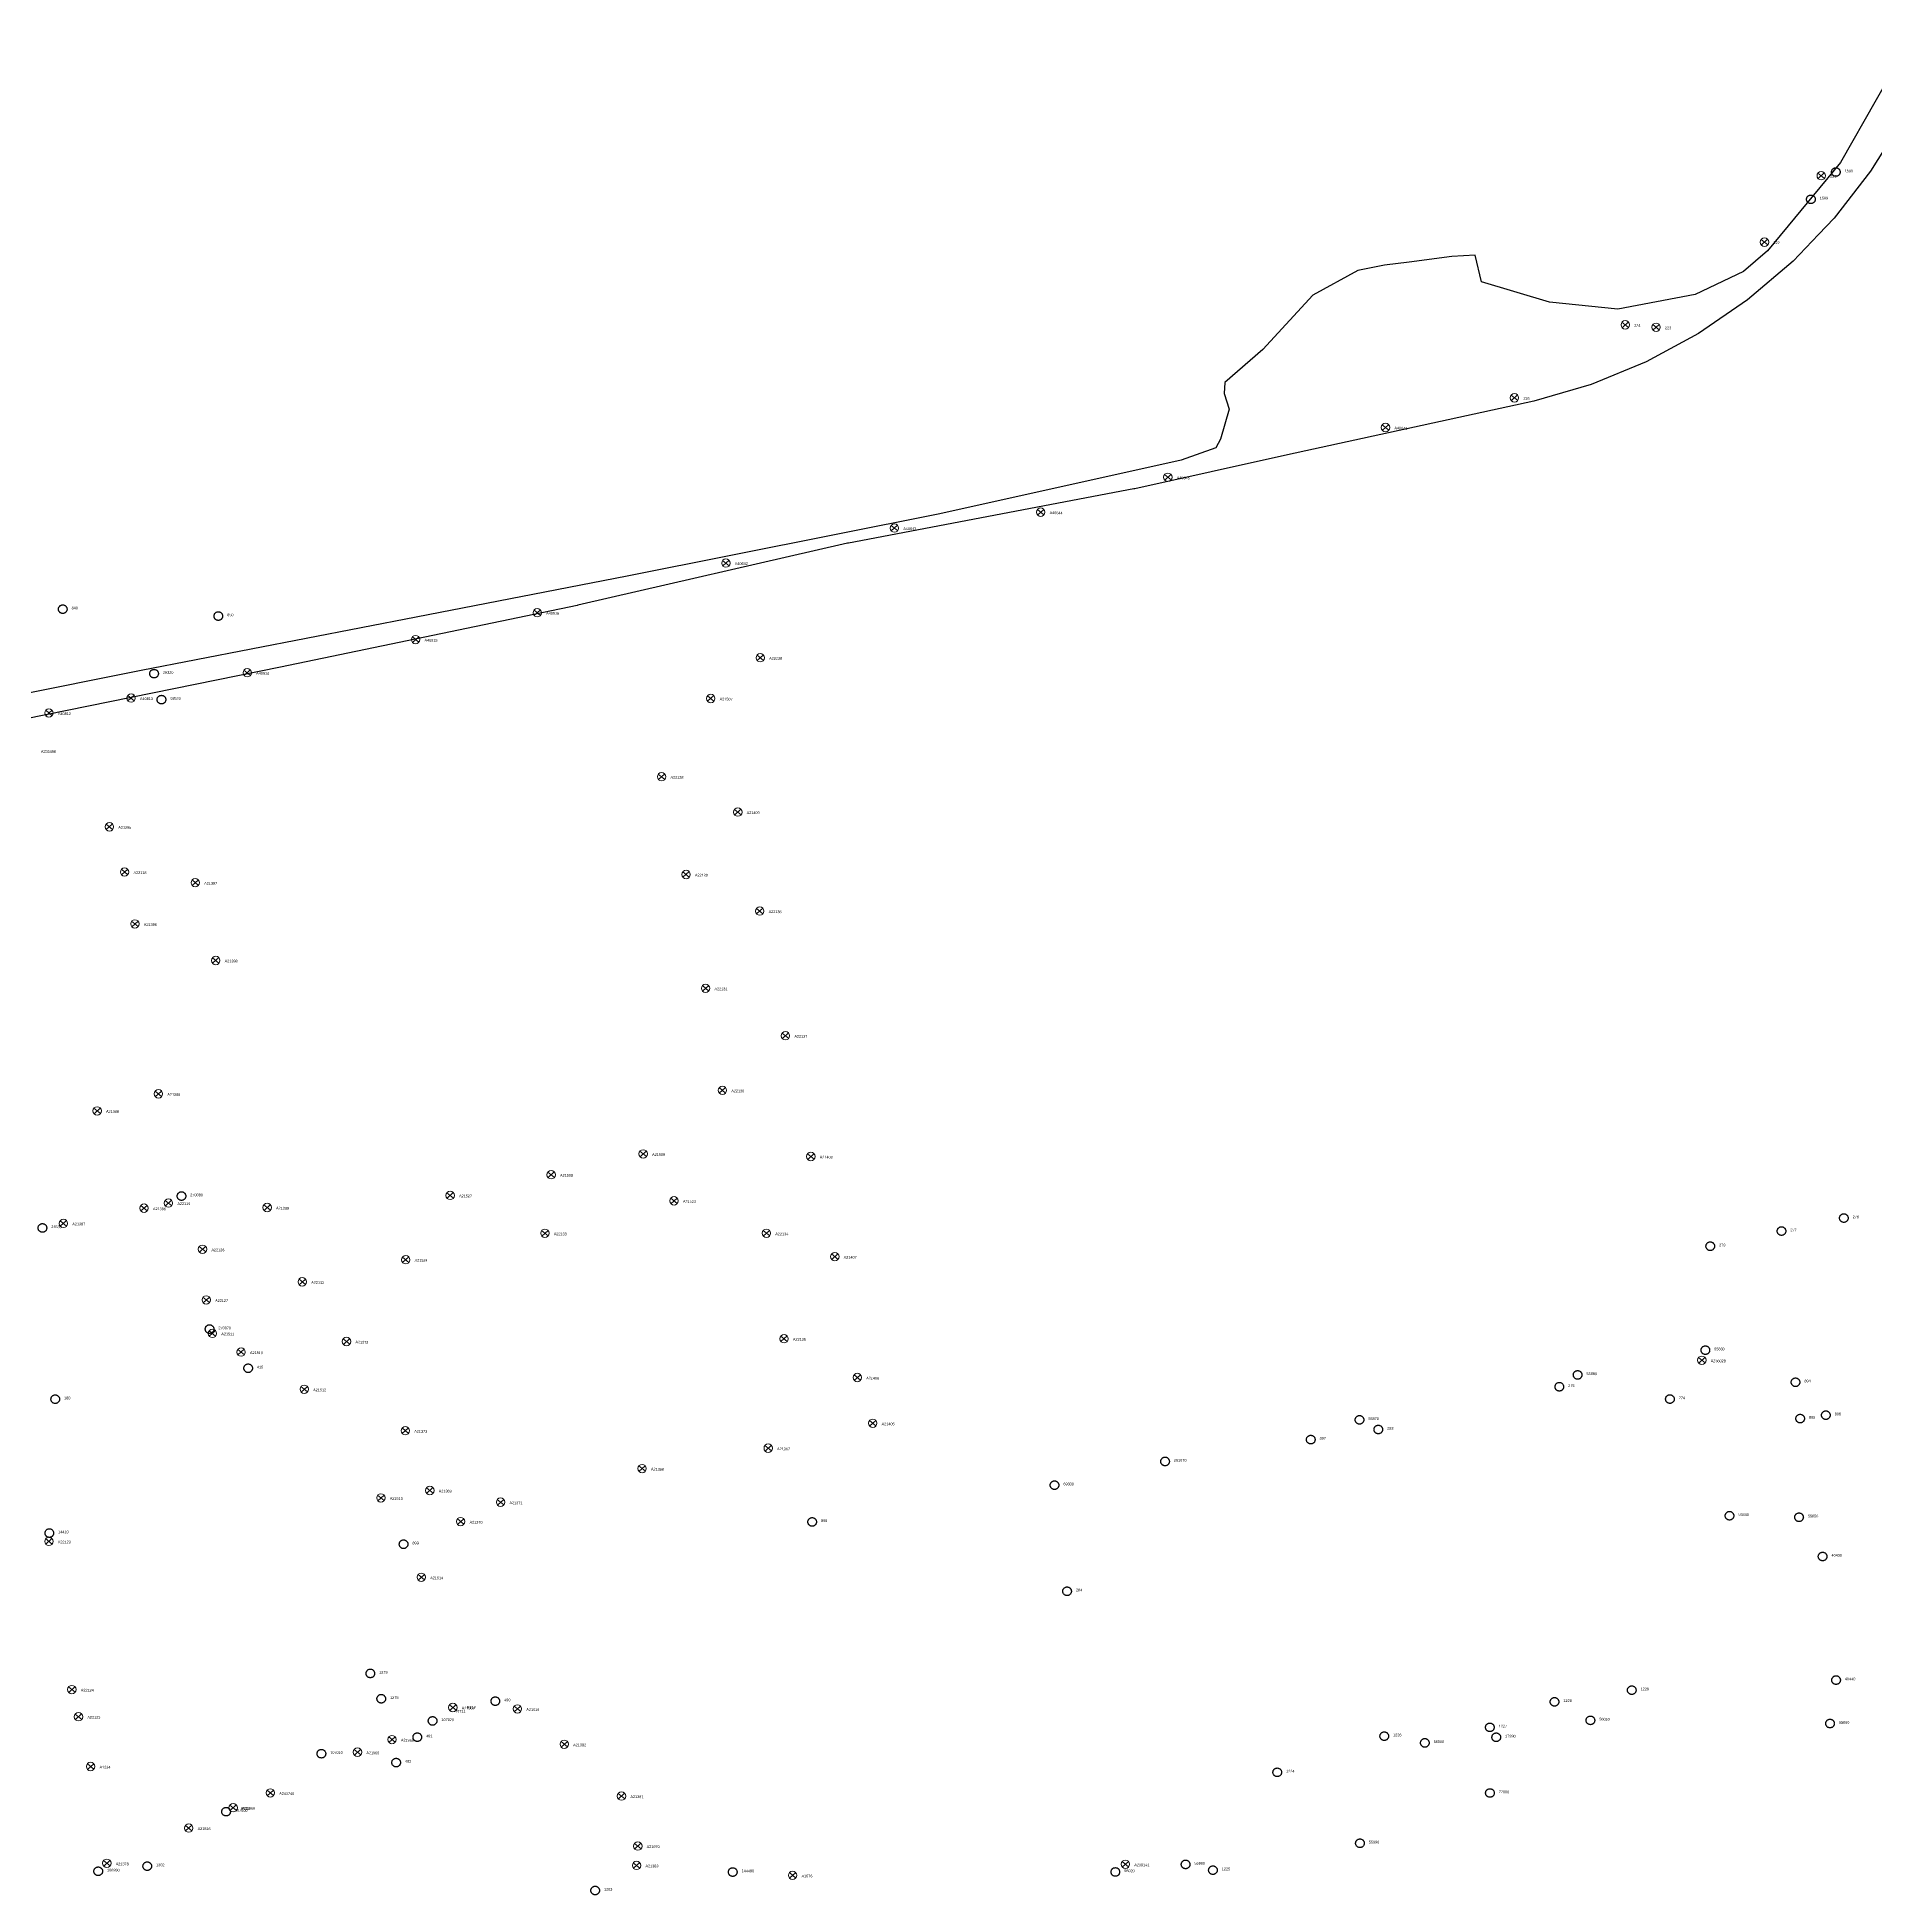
# Model space of a CAD drawing. Header units: millimetres. Extents: x 676447 to 689606, y 7455628 to 7463967.
# Drawn here: x 682113.3 to 682592.5, y 7457566.9 to 7458051 of the extents above; entities that cross this region are included whole.
import ezdxf

# ---------------------------------------------------------------- set-up
doc = ezdxf.new("R2010")
doc.units = ezdxf.units.MM
doc.header["$LTSCALE"] = 0.1
doc.header["$MEASUREMENT"] = 0
doc.linetypes.add('PHANTOM2', pattern=[1.25, 0.625, -0.125, 0.125, -0.125, 0.125, -0.125])
doc.layers.add('10.4-Postes', color=1, linetype='Continuous', lineweight=0)
for name, color, linetype in [('Caixas Subterrâneas', 5, 'Continuous'), ('LEGENDAS_INFRAESTRUTURAS', 7, 'Continuous'), ('MUB_MEIOFIO', 7, 'Continuous'), ('MUB_QUADRAS', 7, 'Continuous'), ('NOS_DE_INFRAESTRUTURA', 7, 'Continuous')]:
    doc.layers.add(name, color=color, linetype=linetype)
doc.styles.get("Standard").update_dxf_attribs({"font": 'arial.ttf'})

# ---------------------------------------------------------------- blocks, each defined once
blk = doc.blocks.new('MHMZ')
at = {"linetype": 'PHANTOM2'}
blk.add_circle((0, 0), 0.0000101, dxfattribs=at)
blk = doc.blocks.new('PTPT')
at = {"layer": '10.4-Postes', "color": 1, "linetype": 'PHANTOM2'}
for points in [[(-0.0000079, 0.0000104), (0.0000075, -0.000002)], [(0.000007, 0.0000109), (-0.0000074, -0.0000025)]]:
    blk.add_lwpolyline(points, dxfattribs=at)
at = {"layer": '10.4-Postes', "color": 1}
blk.add_circle((-0.0000002, 0.0000042), 0.00000987, dxfattribs=at)

msp = doc.modelspace()

# ---------------------------------------------------------------- linework, layer by layer
at = {"layer": 'MUB_MEIOFIO', "linetype": 'Continuous'}
msp.add_lwpolyline([(682596.84, 7458025.16), (682591.07, 7458016.11), (682581.59, 7458003.82), (682577.53, 7457999.56), (682570.89, 7457992.59), (682559.07, 7457982.54), (682546.27, 7457973.78), (682532.61, 7457966.4), (682518.27, 7457960.5), (682503.38, 7457956.12), (682439.18, 7457942.17), (682399.32, 7457933.33), (682399.14, 7457933.29), (682324.71, 7457919.16), (682324.49, 7457919.11), (682254.19, 7457902.96), (682253.98, 7457902.91), (682176.74, 7457886.81), (682042.74, 7457859.62)], dxfattribs=at)
at = {"layer": 'MUB_QUADRAS', "linetype": 'Continuous'}
msp.add_lwpolyline([(682601.82, 7458051), (682583.3, 7458018.37), (682564.26, 7457995.33), (682557.98, 7457989.97), (682545.35, 7457983.94), (682525.21, 7457980.1), (682507.45, 7457981.92), (682489.69, 7457987.23), (682488.05, 7457994.18), (682482.01, 7457993.81), (682470.84, 7457992.35), (682464.43, 7457991.62), (682457.47, 7457990.16), (682445.76, 7457983.76), (682432.69, 7457969.63), (682422.81, 7457961.03), (682422.63, 7457958.1), (682423.91, 7457954.08), (682421.71, 7457946.21), (682420.43, 7457944.01), (682411.46, 7457940.73), (682348.58, 7457926.79), (682267.05, 7457910.5), (682212.05, 7457899.89), (682140.38, 7457885.99), (682071.86, 7457872.25)], dxfattribs=at)

# ---------------------------------------------------------------- block references
at = {"layer": 'Caixas Subterrâneas', "color": 40}
for p, xscale, yscale, zscale, rotation in [((682582.06, 7458015.85), 111319.4907932736, 111319.4907932736, 111319.4907932736, 359.3045660311549), ((682575.55, 7458008.74), 111319.4907932736, 111319.4907932736, 111319.4907932736, 359.3045886544539), ((682119.95, 7457901.94), 111319.4907932736, 111319.4907932736, 111319.4907932736, 359.3062904198469), ((682160.5, 7457900.14), 111319.4907932736, 111319.4907932736, 111319.4907932736, 359.3061355092463), ((682143.75, 7457885.13), 111319.4907932735, 111319.4907932735, 111319.4907932735, 359.3061947093924), ((682145.68, 7457878.36), 111319.4907932736, 111319.4907932736, 111319.4907932736, 359.306185295859), ((682150.9, 7457748.99), 111319.4907932736, 111319.4907932736, 111319.4907932736, 359.3061261138162), ((682584.13, 7457743.26), 111319.4907932736, 111319.4907932736, 111319.4907932736, 359.3044750978963), ((682114.66, 7457740.68), 111319.4907932736, 111319.4907932736, 111319.4907932736, 359.3062615207084), ((682567.9, 7457739.87), 111319.4907932736, 111319.4907932736, 111319.4907932736, 359.3045358382331), ((682549.33, 7457735.92), 111319.4907932736, 111319.4907932736, 111319.4907932736, 359.3046053315311), ((682158.22, 7457714.33), 111319.4907932735, 111319.4907932735, 111319.4907932735, 359.3060877038501), ((682548.05, 7457708.84), 111319.4907932736, 111319.4907932736, 111319.4907932736, 359.3046019541061), ((682168.27, 7457704.12), 111319.4907932736, 111319.4907932736, 111319.4907932736, 359.3060463158288), ((682514.76, 7457702.38), 111319.4907932736, 111319.4907932736, 111319.4907932736, 359.304726732494), ((682509.99, 7457699.3), 111319.4907932736, 111319.4907932736, 111319.4907932736, 359.3047439311912), ((682571.55, 7457700.47), 111319.4907932736, 111319.4907932736, 111319.4907932736, 359.3045099438883), ((682118, 7457696.05), 111319.4907932736, 111319.4907932736, 111319.4907932736, 359.3062352393483), ((682538.81, 7457696.09), 111319.4907932736, 111319.4907932736, 111319.4907932736, 359.3046332643116), ((682457.91, 7457690.67), 111319.4907932735, 111319.4907932735, 111319.4907932735, 359.3049395628237), ((682462.81, 7457688.16), 111319.4907932736, 111319.4907932736, 111319.4907932736, 359.3049201590206), ((682572.75, 7457691), 111319.4907932736, 111319.4907932736, 111319.4907932736, 359.3045024685703), ((682579.44, 7457691.89), 111319.4907932736, 111319.4907932736, 111319.4907932736, 359.3044772932005), ((682445.21, 7457685.52), 111319.4907932735, 111319.4907932735, 111319.4907932735, 359.3049863677669), ((682407.24, 7457679.83), 111319.4907932736, 111319.4907932736, 111319.4907932736, 359.305129190626), ((682378.42, 7457673.65), 111319.4907932736, 111319.4907932736, 111319.4907932736, 359.305237001534), ((682315.27, 7457664.07), 111319.4907932736, 111319.4907932736, 111319.4907932736, 359.3054745085524), ((682554.34, 7457665.68), 111319.4907932735, 111319.4907932735, 111319.4907932735, 359.3045648612758), ((682572.46, 7457665.29), 111319.4907932736, 111319.4907932736, 111319.4907932736, 359.3044957497315), ((682116.46, 7457661.17), 111319.4907932736, 111319.4907932736, 111319.4907932736, 359.306230495946), ((682208.78, 7457658.26), 111319.4907932736, 111319.4907932736, 111319.4907932736, 359.3058781661809), ((682578.61, 7457655.07), 111319.4907932736, 111319.4907932736, 111319.4907932736, 359.3044692422544), ((682381.7, 7457646), 111319.4907932736, 111319.4907932736, 111319.4907932736, 359.3052160995812), ((682200.12, 7457624.59), 111319.4907932736, 111319.4907932736, 111319.4907932736, 359.3059009023165), ((682528.87, 7457620.23), 111319.4907932736, 111319.4907932736, 111319.4907932736, 359.3046479727283), ((682582.11, 7457622.85), 111319.4907932736, 111319.4907932736, 111319.4907932736, 359.3044460836851), ((682202.97, 7457617.99), 111319.4907932735, 111319.4907932735, 111319.4907932735, 359.3058880437212), ((682232.69, 7457617.36), 111319.4907932736, 111319.4907932736, 111319.4907932736, 359.3057746819133), ((682508.74, 7457617.18), 111319.4907932735, 111319.4907932735, 111319.4907932735, 359.3047236908524), ((682216.34, 7457612.22), 111319.4907932736, 111319.4907932736, 111319.4907932736, 359.305835387066), ((682491.88, 7457610.54), 111319.4907932736, 111319.4907932736, 111319.4907932736, 359.3047858556833), ((682518.09, 7457612.36), 111319.4907932736, 111319.4907932736, 111319.4907932736, 359.3046866151777), ((682580.54, 7457611.53), 111319.4907932736, 111319.4907932736, 111319.4907932736, 359.3044486166726), ((682212.36, 7457607.97), 111319.4907932736, 111319.4907932736, 111319.4907932736, 359.3058492471452), ((682464.37, 7457608.24), 111319.4907932736, 111319.4907932736, 111319.4907932736, 359.3048898938748), ((682474.93, 7457606.49), 111319.4907932736, 111319.4907932736, 111319.4907932736, 359.3048491584294), ((682493.55, 7457607.95), 111319.4907932735, 111319.4907932735, 111319.4907932735, 359.3047787030855), ((682187.36, 7457603.67), 111319.4907932735, 111319.4907932735, 111319.4907932735, 359.3059431300902), ((682206.84, 7457601.35), 111319.4907932736, 111319.4907932736, 111319.4907932736, 359.3058682436092), ((682436.48, 7457598.82), 111319.4907932735, 111319.4907932735, 111319.4907932735, 359.3049932174954), ((682491.91, 7457593.43), 111319.4907932736, 111319.4907932736, 111319.4907932736, 359.3047805118973), ((682162.52, 7457588.56), 111319.4907932736, 111319.4907932736, 111319.4907932736, 359.306033080034), ((682458.03, 7457580.33), 111319.4907932736, 111319.4907932736, 111319.4907932736, 359.3049055138191), ((682129.2, 7457573.03), 111319.4907932736, 111319.4907932736, 111319.4907932736, 359.3061552245413), ((682141.98, 7457574.37), 111319.4907932735, 111319.4907932735, 111319.4907932735, 280.3061069766497), ((682294.56, 7457572.83), 111319.4907932735, 111319.4907932735, 111319.4907932735, 359.3055256049013), ((682394.28, 7457572.85), 111319.4907932736, 111319.4907932736, 111319.4907932736, 359.3051459681273), ((682412.59, 7457574.82), 111319.4907932736, 111319.4907932736, 111319.4907932736, 359.3050768547787), ((682419.71, 7457573.32), 111319.4907932736, 111319.4907932736, 111319.4907932736, 359.3050492739079), ((682258.71, 7457568.03), 111319.4907932736, 111319.4907932736, 111319.4907932736, 359.3056606324151)]:
    msp.add_blockref('MHMZ', p, dxfattribs=dict(at, xscale=xscale, yscale=yscale, zscale=zscale, rotation=rotation))
at = {"layer": 'NOS_DE_INFRAESTRUTURA', "color": 1}
for p, xscale, yscale, zscale, rotation in [((682578.26, 7458014.43), 111319.4907932736, 111319.4907932736, 111319.4907932736, 359.3045800595227), ((682563.49, 7457997.11), 111319.4907932736, 111319.4907932736, 111319.4907932736, 359.3046310068315), ((682527.18, 7457975.56), 111319.4907932736, 111319.4907932736, 111319.4907932736, 359.3047626420617), ((682535.22, 7457974.92), 111319.4907932736, 111319.4907932736, 111319.4907932736, 359.3047318639331), ((682498.31, 7457956.55), 111319.4907932735, 111319.4907932735, 111319.4907932735, 359.3048667629025), ((682464.71, 7457948.81), 111319.4907932736, 111319.4907932736, 111319.4907932736, 359.304992308686), ((682407.98, 7457935.85), 111319.4907932736, 111319.4907932736, 111319.4907932736, 359.3052042930243), ((682374.84, 7457926.74), 111319.4907932735, 111319.4907932735, 111319.4907932735, 359.3053276844963), ((682336.72, 7457922.6), 111319.4907932735, 111319.4907932735, 111319.4907932735, 359.3054715163999), ((682292.8, 7457913.49), 111319.4907932736, 111319.4907932736, 111319.4907932736, 359.3056359323281), ((682243.65, 7457900.53), 111319.4907932736, 111319.4907932736, 111319.4907932736, 359.3058191141818), ((682211.93, 7457893.54), 111319.4907932735, 111319.4907932735, 111319.4907932735, 359.3059377241544), ((682301.76, 7457888.81), 111319.4907932736, 111319.4907932736, 111319.4907932736, 359.3055943365693), ((682168.05, 7457884.89), 111319.4907932736, 111319.4907932736, 111319.4907932736, 359.3061021389626), ((682137.77, 7457878.31), 111319.4907932735, 111319.4907932735, 111319.4907932735, 359.3062153838465), ((682288.85, 7457878.19), 111319.4907932736, 111319.4907932736, 111319.4907932736, 359.305640238497), ((682116.38, 7457874.41), 111319.4907932736, 111319.4907932736, 111319.4907932736, 359.3062956186326), ((682276.04, 7457857.81), 111319.4907932736, 111319.4907932736, 111319.4907932736, 359.3056828067745), ((682295.9, 7457848.6), 111319.4907932736, 111319.4907932736, 111319.4907932736, 359.3056044029466), ((682132.13, 7457844.75), 111319.4907932736, 111319.4907932736, 111319.4907932736, 359.3062266592718), ((682136.1, 7457832.97), 111319.4907932736, 111319.4907932736, 111319.4907932736, 359.3062079603856), ((682154.51, 7457830.19), 111319.4907932736, 111319.4907932736, 111319.4907932736, 359.3061370205808), ((682282.41, 7457832.33), 111319.4907932736, 111319.4907932736, 111319.4907932736, 359.3056507919886), ((682301.61, 7457822.78), 111319.4907932736, 111319.4907932736, 111319.4907932736, 359.3055748206369), ((682138.78, 7457819.43), 111319.4907932736, 111319.4907932736, 111319.4907932736, 359.3061936593232), ((682159.84, 7457809.92), 111319.4907932736, 111319.4907932736, 111319.4907932736, 359.3061105821799), ((682287.51, 7457802.66), 111319.4907932736, 111319.4907932736, 111319.4907932736, 359.3056223565228), ((682308.32, 7457790.3), 111319.4907932736, 111319.4907932736, 111319.4907932736, 359.3055393851266), ((682144.9, 7457775.16), 111319.4907932736, 111319.4907932736, 111319.4907932736, 359.3061568896147), ((682291.88, 7457776.08), 111319.4907932736, 111319.4907932736, 111319.4907932736, 359.3055976348331), ((682128.93, 7457770.71), 111319.4907932736, 111319.4907932736, 111319.4907932736, 359.3062163364508), ((682271.25, 7457759.5), 111319.4907932736, 111319.4907932736, 111319.4907932736, 359.3056711314164), ((682314.94, 7457758.82), 111319.4907932736, 111319.4907932736, 111319.4907932736, 359.3055046080153), ((682247.26, 7457754.09), 111319.4907932735, 111319.4907932735, 111319.4907932735, 359.3057608082602), ((682141.15, 7457745.37), 111319.4907932736, 111319.4907932736, 111319.4907932736, 359.3061621137837), ((682147.52, 7457746.69), 111319.4907932736, 111319.4907932736, 111319.4907932736, 359.3061382818231), ((682173.24, 7457745.53), 111319.4907932736, 111319.4907932736, 111319.4907932736, 359.306039991329), ((682220.93, 7457748.7), 111319.4907932736, 111319.4907932736, 111319.4907932736, 359.3058594052544), ((682279.28, 7457747.27), 111319.4907932736, 111319.4907932736, 111319.4907932736, 359.3056368463002), ((682120.14, 7457741.39), 111319.4907932736, 111319.4907932736, 111319.4907932736, 359.3062408874565), ((682245.63, 7457738.82), 111319.4907932735, 111319.4907932735, 111319.4907932735, 359.3057623617959), ((682303.36, 7457738.83), 111319.4907932736, 111319.4907932736, 111319.4907932736, 359.3055425879633), ((682156.4, 7457734.65), 111319.4907932736, 111319.4907932736, 111319.4907932736, 359.3061007990415), ((682209.36, 7457731.94), 111319.4907932736, 111319.4907932736, 111319.4907932736, 359.3058983536491), ((682321.18, 7457732.73), 111319.4907932735, 111319.4907932735, 111319.4907932735, 359.3054729127315), ((682182.4, 7457726.16), 111319.4907932736, 111319.4907932736, 111319.4907932736, 359.3059992471303), ((682157.37, 7457721.46), 111319.4907932736, 111319.4907932736, 111319.4907932736, 359.3060930940168), ((682158.97, 7457712.74), 111319.4907932735, 111319.4907932735, 111319.4907932735, 359.3060843458796), ((682307.95, 7457711.34), 111319.4907932736, 111319.4907932736, 111319.4907932736, 359.3055167816559), ((682166.45, 7457707.86), 111319.4907932735, 111319.4907932735, 111319.4907932735, 359.3060543901016), ((682193.92, 7457710.61), 111319.4907932736, 111319.4907932736, 111319.4907932736, 359.3059506536408), ((682547.14, 7457705.74), 111319.4907932736, 111319.4907932736, 111319.4907932736, 359.3046044761658), ((682182.91, 7457698.18), 111319.4907932736, 111319.4907932736, 111319.4907932736, 359.305988784161), ((682327.06, 7457701.23), 111319.4907932736, 111319.4907932736, 111319.4907932736, 359.3054409244614), ((682209.26, 7457687.38), 111319.4907932736, 111319.4907932736, 111319.4907932736, 359.3058851907135), ((682331.07, 7457689.31), 111319.4907932735, 111319.4907932735, 111319.4907932735, 359.3054220431127), ((682303.83, 7457682.82), 111319.4907932736, 111319.4907932736, 111319.4907932736, 359.305523779254), ((682270.96, 7457677.51), 111319.4907932735, 111319.4907932735, 111319.4907932735, 359.3056472994712), ((682202.89, 7457669.86), 111319.4907932736, 111319.4907932736, 111319.4907932736, 359.3059041096514), ((682215.64, 7457671.8), 111319.4907932735, 111319.4907932735, 111319.4907932735, 359.3058561641143), ((682234.08, 7457668.74), 111319.4907932736, 111319.4907932736, 111319.4907932736, 359.305785035372), ((682223.67, 7457663.69), 111319.4907932736, 111319.4907932736, 111319.4907932736, 359.3058231309044), ((682116.36, 7457658.54), 111319.4907932736, 111319.4907932736, 111319.4907932736, 359.3062300837897), ((682213.42, 7457649.19), 111319.4907932736, 111319.4907932736, 111319.4907932736, 359.3058577401178), ((682122.35, 7457619.92), 111319.4907932735, 111319.4907932735, 111319.4907932735, 359.3061955495734), ((682221.63, 7457615.23), 111319.4907932736, 111319.4907932736, 111319.4907932736, 359.3058161417462), ((682238.47, 7457614.87), 111319.4907932736, 111319.4907932736, 111319.4907932736, 359.3057519462237), ((682124.07, 7457612.84), 111319.4907932736, 111319.4907932736, 111319.4907932736, 359.3061868553036), ((682205.78, 7457606.88), 111319.4907932736, 111319.4907932736, 111319.4907932736, 359.3058739732379), ((682250.68, 7457605.66), 111319.4907932736, 111319.4907932736, 111319.4907932736, 359.3057026521117), ((682196.78, 7457603.59), 111319.4907932735, 111319.4907932735, 111319.4907932735, 359.3059072208533), ((682127.24, 7457599.86), 111319.4907932736, 111319.4907932736, 111319.4907932736, 359.3061708322198), ((682174.07, 7457592.98), 111319.4907932736, 111319.4907932736, 111319.4907932736, 359.3059904685309), ((682265.6, 7457592.15), 111319.4907932736, 111319.4907932736, 111319.4907932736, 359.3056417362918), ((682164.38, 7457589.12), 111319.4907932736, 111319.4907932736, 111319.4907932736, 359.3060261809133), ((682152.8, 7457583.82), 111319.4907932736, 111319.4907932736, 111319.4907932736, 359.3060686515859), ((682269.84, 7457579.14), 111319.4907932735, 111319.4907932735, 111319.4907932735, 359.3056216381093), ((682131.47, 7457574.66), 111319.4907932735, 111319.4907932735, 111319.4907932735, 359.3061470570422), ((682269.52, 7457574.1), 111319.4907932736, 111319.4907932736, 111319.4907932736, 359.3056213093772), ((682310.19, 7457571.51), 111319.4907932735, 111319.4907932735, 111319.4907932735, 359.3054656769968), ((682396.92, 7457574.39), 111319.4907932736, 111319.4907932736, 111319.4907932736, 359.3051363757158)]:
    msp.add_blockref('PTPT', p, dxfattribs=dict(at, xscale=xscale, yscale=yscale, zscale=zscale, rotation=rotation))

# ---------------------------------------------------------------- texts
at = {"layer": 'LEGENDAS_INFRAESTRUTURAS', "color": 1}
for s, rotation, p in [('221', 359.3046, (682580.57, 7458014.4)), ('222', 359.3046, (682565.8, 7457997.08)), ('224', 359.3048, (682529.49, 7457975.53)), ('223', 359.3047, (682537.53, 7457974.89)), ('225', 359.3049, (682500.62, 7457956.52)), ('A40641', 359.305, (682467.02, 7457948.78)), ('A40645', 359.3052, (682410.29, 7457935.82)), ('A40644', 359.3053, (682377.15, 7457926.71)), ('A40643', 359.3055, (682339.03, 7457922.57)), ('A40642', 359.3056, (682295.11, 7457913.47)), ('A40816', 359.3058, (682245.95, 7457900.5)), ('A40815', 359.3059, (682214.24, 7457893.51)), ('A22138', 359.3056, (682304.07, 7457888.78)), ('A40814', 359.3061, (682170.36, 7457884.87)), ('A40813', 359.3062, (682140.08, 7457878.28)), ('A21507', 359.3056, (682291.16, 7457878.16)), ('A40812', 359.3063, (682118.69, 7457874.38)), ('A235496', 359.3063, (682114.26, 7457864.5)), ('A22128', 359.3057, (682278.35, 7457857.78)), ('A21409', 359.3056, (682298.21, 7457848.57)), ('A21395', 359.3062, (682134.44, 7457844.72)), ('A22118', 359.3062, (682138.41, 7457832.94)), ('A21397', 359.3061, (682156.82, 7457830.16)), ('A22129', 359.3056, (682284.72, 7457832.3)), ('A21396', 359.3062, (682141.09, 7457819.4)), ('A22136', 359.3056, (682303.92, 7457822.75)), ('A21398', 359.3061, (682162.15, 7457809.9)), ('A22131', 359.3056, (682289.82, 7457802.63)), ('A22137', 359.3055, (682310.63, 7457790.27)), ('A22130', 359.3056, (682294.19, 7457776.05)), ('A21389', 359.3062, (682131.24, 7457770.68)), ('A21388', 359.3061, (682147.21, 7457775.13)), ('A21509', 359.3057, (682273.56, 7457759.47)), ('A21408', 359.3055, (682317.25, 7457758.8)), ('A21508', 359.3058, (682249.57, 7457754.06)), ('A22119', 359.3061, (682149.83, 7457746.67)), ('A21527', 359.3059, (682223.24, 7457748.68)), ('A21523', 359.3056, (682281.59, 7457747.24)), ('A21387', 359.3062, (682122.45, 7457741.36)), ('A21386', 359.3062, (682143.46, 7457745.34)), ('A21399', 359.306, (682175.55, 7457745.5)), ('A22133', 359.3058, (682247.94, 7457738.8)), ('A22134', 359.3055, (682305.67, 7457738.8)), ('A22126', 359.3061, (682158.71, 7457734.62)), ('A21524', 359.3059, (682211.67, 7457731.92)), ('A21407', 359.3055, (682323.49, 7457732.7)), ('A22132', 359.306, (682184.71, 7457726.13)), ('A22127', 359.3061, (682159.68, 7457721.43)), ('A21511', 359.3061, (682161.28, 7457712.71)), ('A21510', 359.306, (682168.76, 7457707.83)), ('A21372', 359.3059, (682196.23, 7457710.58)), ('A22135', 359.3055, (682310.26, 7457711.32)), ('A236028', 359.3046, (682549.45, 7457705.71)), ('A21512', 359.306, (682185.22, 7457698.15)), ('A21406', 359.3054, (682329.37, 7457701.2)), ('A21405', 359.3054, (682333.38, 7457689.28)), ('A21373', 359.3059, (682211.57, 7457687.35)), ('A21367', 359.3055, (682306.14, 7457682.79)), ('A21368', 359.3056, (682273.27, 7457677.48)), ('A21513', 359.3059, (682205.2, 7457669.83)), ('A21369', 359.3058, (682217.95, 7457671.77)), ('A21371', 359.3058, (682236.39, 7457668.71)), ('A21370', 359.3058, (682225.98, 7457663.66)), ('A22123', 359.3062, (682118.67, 7457658.51)), ('A21514', 359.3058, (682215.73, 7457649.16)), ('A22124', 359.3062, (682124.66, 7457619.89)), ('RT12', 359.3058, (682225.23, 7457615.4)), ('A22125', 359.3062, (682126.38, 7457612.82)), ('RT11', 359.3058, (682222.55, 7457614.38)), ('A21967', 359.3058, (682223.94, 7457615.21)), ('A21515', 359.3057, (682240.78, 7457614.85)), ('A21966', 359.3059, (682208.09, 7457606.86)), ('A21965', 359.3059, (682199.09, 7457603.56)), ('A21382', 359.3057, (682252.99, 7457605.63)), ('A1234', 359.3062, (682129.55, 7457599.83)), ('A243740', 359.306, (682176.38, 7457592.96)), ('A21381', 359.3056, (682267.91, 7457592.12)), ('RT10', 359.306, (682166.32, 7457589.03)), ('A21968', 359.306, (682166.69, 7457589.09)), ('A21516', 359.3061, (682155.11, 7457583.79)), ('A21970', 359.3056, (682272.15, 7457579.11)), ('A21378', 359.3061, (682133.78, 7457574.63)), ('A21383', 359.3056, (682271.83, 7457574.07)), ('A239141', 359.3051, (682399.23, 7457574.36)), ('A1676', 359.3055, (682312.5, 7457571.49))]:
    msp.add_text(s, height=0.7, rotation=rotation, dxfattribs=at).set_placement(p)
at = {"layer": 'LEGENDAS_INFRAESTRUTURAS', "color": 5}
for s, rotation, p in [('1590', 359.3046, (682584.37, 7458015.82)), ('1589', 359.3046, (682577.86, 7458008.72)), ('849', 359.3063, (682122.26, 7457901.91)), ('850', 359.3061, (682162.81, 7457900.11)), ('26320', 359.3062, (682146.06, 7457885.1)), ('92520', 359.3062, (682147.99, 7457878.33)), ('270080', 359.3061, (682153.2, 7457748.96)), ('278', 359.3045, (682586.44, 7457743.23)), ('24530', 359.3063, (682116.97, 7457740.65)), ('277', 359.3045, (682570.21, 7457739.84)), ('279', 359.3046, (682551.64, 7457735.89)), ('270070', 359.3061, (682160.53, 7457714.3)), ('55830', 359.3046, (682550.36, 7457708.81)), ('415', 359.306, (682170.58, 7457704.09)), ('275', 359.3047, (682512.3, 7457699.27)), ('55880', 359.3047, (682517.07, 7457702.35)), ('894', 359.3045, (682573.86, 7457700.45)), ('180', 359.3062, (682120.31, 7457696.03)), ('274', 359.3046, (682541.12, 7457696.07)), ('55870', 359.3049, (682460.22, 7457690.64)), ('283', 359.3049, (682465.12, 7457688.14)), ('895', 359.3045, (682575.06, 7457690.97)), ('896', 359.3045, (682581.75, 7457691.86)), ('897', 359.305, (682447.52, 7457685.49)), ('281070', 359.3051, (682409.55, 7457679.8)), ('69300', 359.3052, (682380.73, 7457673.62)), ('898', 359.3055, (682317.58, 7457664.05)), ('55840', 359.3046, (682556.65, 7457665.65)), ('55850', 359.3045, (682574.77, 7457665.26)), ('14410', 359.3062, (682118.77, 7457661.14)), ('893', 359.3059, (682211.09, 7457658.23)), ('40430', 359.3045, (682580.92, 7457655.05)), ('284', 359.3052, (682384.01, 7457645.97)), ('1279', 359.3059, (682202.43, 7457624.56)), ('40440', 359.3044, (682584.42, 7457622.82)), ('1278', 359.3059, (682205.28, 7457617.96)), ('490', 359.3058, (682235, 7457617.33)), ('1228', 359.3047, (682511.05, 7457617.15)), ('1229', 359.3046, (682531.18, 7457620.2)), ('107020', 359.3058, (682218.65, 7457612.19)), ('56010', 359.3047, (682520.4, 7457612.33)), ('55860', 359.3044, (682582.85, 7457611.5)), ('491', 359.3058, (682214.67, 7457607.94)), ('1226', 359.3049, (682466.68, 7457608.21)), ('56000', 359.3048, (682477.24, 7457606.46)), ('1227', 359.3048, (682494.19, 7457610.51)), ('17990', 359.3048, (682495.86, 7457607.92)), ('107010', 359.3059, (682189.66, 7457603.64)), ('492', 359.3059, (682209.15, 7457601.32)), ('1224', 359.305, (682438.78, 7457598.79)), ('72000', 359.3048, (682494.22, 7457593.4)), ('107000', 359.306, (682164.83, 7457588.53)), ('55990', 359.3049, (682460.34, 7457580.3)), ('106990', 359.3061, (682131.51, 7457573)), ('1302', 359.3061, (682144.29, 7457574.35)), ('144490', 359.3055, (682296.87, 7457572.8)), ('56020', 359.3051, (682396.59, 7457572.82)), ('55980', 359.3051, (682414.9, 7457574.79)), ('1225', 359.305, (682422.02, 7457573.29)), ('1203', 359.3057, (682261.02, 7457568))]:
    msp.add_text(s, height=0.7, rotation=rotation, dxfattribs=at).set_placement(p)

doc.saveas('drawing.dxf')
